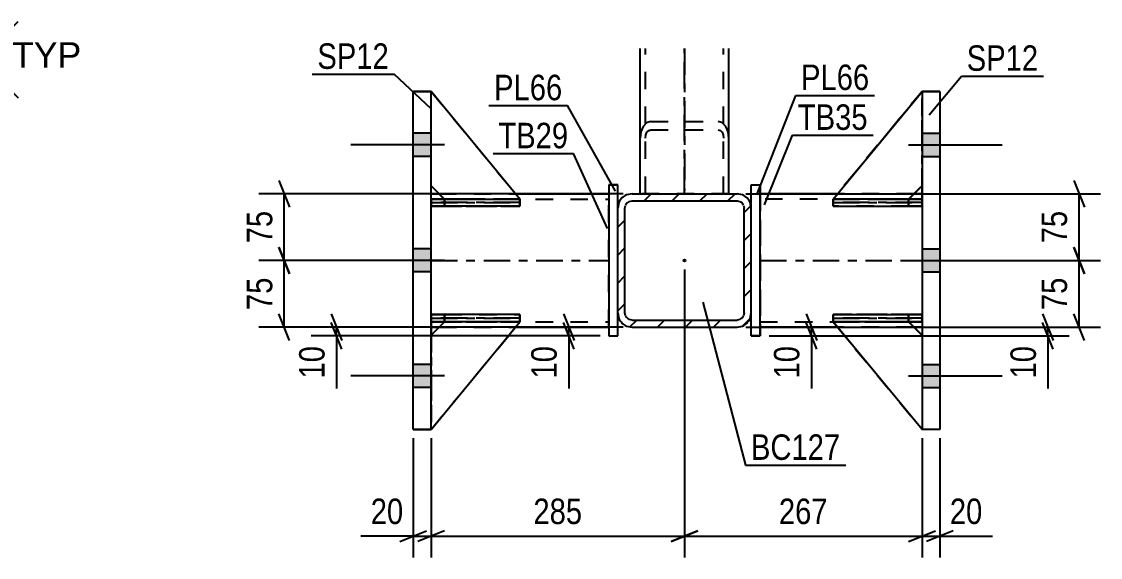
# Model space of a CAD drawing. Header units: millimetres. Extents: x -129 to 712, y -428 to 166.
# Drawn here: x 104.8 to 226.1, y -322.1 to -261.9 of the extents above; entities that cross this region are included whole.
import ezdxf

# ---------------------------------------------------------------- set-up
doc = ezdxf.new("R2010")
doc.units = ezdxf.units.MM
doc.linetypes.add('DXK_LINE_DOT2', pattern=[3.9198, 1.9599, -1.9599])
doc.linetypes.add('DXK_LINE_DOT3', pattern=[5.9187, 2.979, -0.9799, 0.9799, -0.9799])
doc.styles.add('Arial', font='ARIAL.TTF', dxfattribs={"height": 0.2})
doc.styles.add('Arial Narrow', font='ARIALN.TTF', dxfattribs={"height": 0.2})

# ---------------------------------------------------------------- blocks, each defined once
blk = doc.blocks.new('Bolt-232816670-1386 - 1372')
at = {"linetype": 'Continuous'}
for points in [[(208.03, -277.03), (208.03, -274.43), (206.03, -274.43), (206.03, -277.03)], [(208.03, -277.03), (208.03, -274.43), (206.03, -274.43), (206.03, -277.03)], [(208.03, -277.03), (208.03, -274.43), (206.03, -274.43), (206.03, -277.03)], [(208.03, -290.03), (208.03, -287.43), (206.03, -287.43), (206.03, -290.03)], [(208.03, -290.03), (208.03, -287.43), (206.03, -287.43), (206.03, -290.03)], [(208.03, -303.03), (208.03, -300.43), (206.03, -300.43), (206.03, -303.03)], [(208.03, -303.03), (208.03, -300.43), (206.03, -300.43), (206.03, -303.03)], [(208.03, -303.03), (208.03, -300.43), (206.03, -300.43), (206.03, -303.03)]]:
    blk.add_hatch(color=1, dxfattribs=at).paths.add_polyline_path(points)
at = {"color": 1, "linetype": 'Continuous'}
for p, q in [((206.03, -274.43), (208.03, -274.43)), ((206.03, -274.43), (208.03, -274.43)), ((206.03, -274.43), (208.03, -274.43)), ((204.53, -275.73), (215.03, -275.73)), ((204.53, -275.73), (215.03, -275.73)), ((204.53, -275.73), (215.03, -275.73)), ((206.03, -277.03), (208.03, -277.03)), ((206.03, -277.03), (208.03, -277.03)), ((206.03, -277.03), (208.03, -277.03)), ((206.03, -287.43), (208.03, -287.43)), ((206.03, -287.43), (208.03, -287.43)), ((204.53, -288.73), (215.03, -288.73)), ((204.53, -288.73), (215.03, -288.73)), ((206.03, -290.03), (208.03, -290.03)), ((206.03, -290.03), (208.03, -290.03)), ((206.03, -300.43), (208.03, -300.43)), ((206.03, -300.43), (208.03, -300.43)), ((206.03, -300.43), (208.03, -300.43)), ((204.53, -301.73), (215.03, -301.73)), ((204.53, -301.73), (215.03, -301.73)), ((204.53, -301.73), (215.03, -301.73)), ((206.03, -303.03), (208.03, -303.03)), ((206.03, -303.03), (208.03, -303.03)), ((206.03, -303.03), (208.03, -303.03))]:
    blk.add_line(p, q, dxfattribs=at)
blk = doc.blocks.new('Part-232816670-1515 - 1372')
at = {"color": 2, "linetype": 'Continuous'}
for p, q in [((196.03, -281.84), (206.03, -269.73)), ((206.03, -269.73), (206.03, -269.73)), ((204.54, -281.83), (206.03, -280.34)), ((197.28, -281.84), (196.03, -281.84)), ((196.03, -281.84), (196.03, -281.84))]:
    blk.add_line(p, q, dxfattribs=at)
at = {"color": 7, "linetype": 'DXK_LINE_DOT2'}
for p, q in [((206.03, -269.73), (196.03, -281.84)), ((206.03, -269.73), (206.03, -269.73)), ((206.03, -280.34), (206.03, -269.73)), ((204.53, -281.84), (206.03, -280.34)), ((204.53, -281.84), (196.03, -281.84)), ((204.53, -281.84), (197.28, -281.84)), ((204.53, -281.84), (204.54, -281.83)), ((204.53, -281.84), (204.53, -281.84))]:
    blk.add_line(p, q, dxfattribs=at)
at = {"color": 7, "linetype": 'DXK_LINE_DOT3'}
for p, q in [((206.03, -281.84), (206.03, -269.73)), ((196.03, -281.84), (206.03, -281.84))]:
    blk.add_line(p, q, dxfattribs=at)
blk = doc.blocks.new('Bolt-232816670-1387 - 1372')
at = {"linetype": 'Continuous'}
for points in [[(150.83, -277.03), (150.83, -274.43), (148.83, -274.43), (148.83, -277.03)], [(150.83, -277.03), (150.83, -274.43), (148.83, -274.43), (148.83, -277.03)], [(150.83, -277.03), (150.83, -274.43), (148.83, -274.43), (148.83, -277.03)], [(150.83, -290.03), (150.83, -287.43), (148.83, -287.43), (148.83, -290.03)], [(150.83, -290.03), (150.83, -287.43), (148.83, -287.43), (148.83, -290.03)], [(150.83, -303.03), (150.83, -300.43), (148.83, -300.43), (148.83, -303.03)], [(150.83, -303.03), (150.83, -300.43), (148.83, -300.43), (148.83, -303.03)], [(150.83, -303.03), (150.83, -300.43), (148.83, -300.43), (148.83, -303.03)]]:
    blk.add_hatch(color=1, dxfattribs=at).paths.add_polyline_path(points)
at = {"color": 1, "linetype": 'Continuous'}
for p, q in [((150.83, -274.43), (148.83, -274.43)), ((150.83, -274.43), (148.83, -274.43)), ((150.83, -274.43), (148.83, -274.43)), ((152.33, -275.73), (141.83, -275.73)), ((152.33, -275.73), (141.83, -275.73)), ((152.33, -275.73), (141.83, -275.73)), ((150.83, -277.03), (148.83, -277.03)), ((150.83, -277.03), (148.83, -277.03)), ((150.83, -277.03), (148.83, -277.03)), ((150.83, -287.43), (148.83, -287.43)), ((150.83, -287.43), (148.83, -287.43)), ((152.33, -288.73), (141.83, -288.73)), ((152.33, -288.73), (141.83, -288.73)), ((150.83, -290.03), (148.83, -290.03)), ((150.83, -290.03), (148.83, -290.03)), ((150.83, -300.43), (148.83, -300.43)), ((150.83, -300.43), (148.83, -300.43)), ((150.83, -300.43), (148.83, -300.43)), ((152.33, -301.73), (141.83, -301.73)), ((152.33, -301.73), (141.83, -301.73)), ((152.33, -301.73), (141.83, -301.73)), ((150.83, -303.03), (148.83, -303.03)), ((150.83, -303.03), (148.83, -303.03)), ((150.83, -303.03), (148.83, -303.03))]:
    blk.add_line(p, q, dxfattribs=at)
blk = doc.blocks.new('Part-232816670-1447 - 1372')
at = {"color": 2, "linetype": 'Continuous'}
for p, q in [((174.33, -281.24), (174.33, -264.89)), ((184.33, -281.24), (184.33, -264.89))]:
    blk.add_line(p, q, dxfattribs=at)
at = {"color": 7, "linetype": 'DXK_LINE_DOT2'}
for p, q in [((174.93, -281.24), (174.93, -264.89)), ((183.73, -281.24), (183.73, -264.89)), ((184.33, -281.24), (174.33, -281.24)), ((174.42, -281.24), (174.33, -281.24))]:
    blk.add_line(p, q, dxfattribs=at)
at = {"color": 7, "linetype": 'DXK_LINE_DOT3'}
blk.add_line((179.33, -281.24), (179.33, -264.89), dxfattribs=at)
blk = doc.blocks.new('Part-232816670-1449 - 1372')
at = {"color": 7, "linetype": 'DXK_LINE_DOT2'}
for p, q in [((174.33, -281.24), (174.33, -264.89)), ((174.93, -281.24), (174.93, -264.89)), ((183.73, -281.24), (183.73, -264.89)), ((184.33, -281.24), (184.33, -264.89)), ((174.68, -273.66), (174.42, -274.26)), ((175.07, -273.26), (174.68, -273.66)), ((175.53, -273.12), (175.07, -273.26)), ((175.11, -274.32), (175.3, -274.12)), ((175.3, -274.12), (175.53, -274.05)), ((175.53, -273.12), (183.13, -273.12)), ((175.53, -274.05), (183.13, -274.05)), ((183.59, -273.26), (183.13, -273.12)), ((183.13, -274.05), (183.36, -274.12)), ((183.36, -274.12), (183.56, -274.32)), ((183.98, -273.66), (183.59, -273.26)), ((184.24, -274.26), (183.98, -273.66)), ((174.42, -274.26), (174.33, -274.98)), ((174.93, -274.98), (174.98, -274.62)), ((174.98, -274.62), (175.11, -274.32)), ((183.56, -274.32), (183.69, -274.62)), ((183.69, -274.62), (183.73, -274.98)), ((184.33, -274.98), (184.24, -274.26)), ((174.33, -281.24), (184.33, -281.24)), ((174.42, -281.24), (174.33, -281.24))]:
    blk.add_line(p, q, dxfattribs=at)
at = {"color": 7, "linetype": 'DXK_LINE_DOT3'}
blk.add_line((179.33, -264.89), (179.33, -280.87), dxfattribs=at)
blk = doc.blocks.new('Part-232816670-1478 - 1372')
at = {"color": 2, "linetype": 'Continuous'}
for p, q in [((196.53, -281.23), (187.83, -281.23)), ((206.03, -281.23), (205.14, -281.23)), ((196.52, -296.23), (187.83, -296.23)), ((206.03, -296.23), (205.12, -296.23))]:
    blk.add_line(p, q, dxfattribs=at)
at = {"color": 7, "linetype": 'DXK_LINE_DOT2'}
for p, q in [((187.83, -281.23), (187.83, -281.23)), ((187.83, -281.23), (187.83, -296.23)), ((187.83, -296.23), (187.83, -281.23)), ((205.14, -281.23), (196.53, -281.23)), ((206.03, -281.23), (206.03, -296.23)), ((187.83, -281.83), (187.83, -281.83)), ((206.03, -281.83), (187.83, -281.83)), ((187.83, -295.63), (187.83, -295.63)), ((187.83, -295.63), (206.03, -295.63)), ((187.83, -296.23), (187.83, -296.23)), ((205.12, -296.23), (196.52, -296.23))]:
    blk.add_line(p, q, dxfattribs=at)
at = {"color": 7, "linetype": 'DXK_LINE_DOT3'}
blk.add_line((187.83, -288.73), (206.03, -288.73), dxfattribs=at)
blk = doc.blocks.new('Part-232816670-1493 - 1372')
at = {"color": 2, "linetype": 'Continuous'}
for p, q in [((186.83, -280.23), (187.83, -280.23)), ((186.83, -282.85), (186.83, -280.23)), ((186.83, -280.23), (186.83, -280.23)), ((187.83, -297.23), (187.83, -280.23)), ((187.83, -280.23), (187.83, -280.23)), ((186.83, -297.23), (186.83, -294.64)), ((186.83, -297.23), (187.83, -297.23)), ((186.83, -297.23), (186.83, -297.23)), ((187.83, -297.23), (187.83, -297.23))]:
    blk.add_line(p, q, dxfattribs=at)
at = {"color": 7, "linetype": 'DXK_LINE_DOT2'}
for p, q in [((186.83, -280.23), (187.83, -280.23)), ((186.83, -297.23), (186.83, -280.23)), ((187.83, -280.23), (187.83, -297.23)), ((186.83, -294.64), (186.83, -282.85)), ((187.83, -297.23), (186.83, -297.23))]:
    blk.add_line(p, q, dxfattribs=at)
at = {"color": 7, "linetype": 'DXK_LINE_DOT3'}
blk.add_line((187.33, -288.73), (187.33, -288.73), dxfattribs=at)
blk = doc.blocks.new('Part-232816670-1547 - 1372')
at = {"color": 2, "linetype": 'Continuous'}
for p, q in [((206.03, -269.73), (208.03, -269.73)), ((206.03, -269.73), (206.03, -269.73)), ((206.03, -269.73), (206.03, -307.73)), ((208.03, -269.73), (208.03, -269.73)), ((208.03, -269.73), (208.03, -307.73)), ((208.03, -307.73), (206.03, -307.73))]:
    blk.add_line(p, q, dxfattribs=at)
at = {"color": 7, "linetype": 'DXK_LINE_DOT2'}
for p, q in [((208.03, -269.73), (206.03, -269.73)), ((206.03, -269.73), (206.03, -269.73)), ((208.03, -269.73), (208.03, -269.73)), ((208.03, -307.73), (206.03, -307.73))]:
    blk.add_line(p, q, dxfattribs=at)
blk = doc.blocks.new('Part-232816670-1498 - 1372')
at = {"color": 2, "linetype": 'Continuous'}
for p, q in [((170.83, -280.23), (171.83, -280.23)), ((170.83, -280.23), (170.83, -297.23)), ((171.83, -282.84), (171.83, -280.23)), ((171.83, -297.23), (171.83, -294.64)), ((170.83, -297.23), (171.83, -297.23))]:
    blk.add_line(p, q, dxfattribs=at)
at = {"color": 7, "linetype": 'DXK_LINE_DOT2'}
for p, q in [((171.83, -280.23), (170.83, -280.23)), ((171.83, -280.23), (171.83, -280.23)), ((171.83, -294.64), (171.83, -282.84)), ((170.83, -297.23), (171.83, -297.23))]:
    blk.add_line(p, q, dxfattribs=at)
at = {"color": 7, "linetype": 'DXK_LINE_DOT3'}
blk.add_line((171.33, -288.73), (171.33, -288.73), dxfattribs=at)
blk = doc.blocks.new('Part-232816670-1503 - 1372')
at = {"color": 2, "linetype": 'Continuous'}
for p, q in [((150.83, -281.23), (151.72, -281.23)), ((160.33, -281.23), (170.83, -281.23)), ((150.83, -296.23), (151.74, -296.23)), ((160.34, -296.23), (170.83, -296.23))]:
    blk.add_line(p, q, dxfattribs=at)
at = {"color": 7, "linetype": 'DXK_LINE_DOT2'}
for p, q in [((150.83, -296.23), (150.83, -281.23)), ((151.72, -281.23), (160.33, -281.23)), ((170.83, -296.23), (170.83, -281.23)), ((150.83, -281.83), (170.83, -281.83)), ((150.83, -295.63), (170.83, -295.63)), ((151.74, -296.23), (160.34, -296.23))]:
    blk.add_line(p, q, dxfattribs=at)
at = {"color": 7, "linetype": 'DXK_LINE_DOT3'}
blk.add_line((150.83, -288.73), (170.83, -288.73), dxfattribs=at)
blk = doc.blocks.new('Part-232816670-1506 - 1372')
at = {"color": 7, "linetype": 'DXK_LINE_DOT2'}
for p, q in [((196.03, -295.64), (204.53, -295.64)), ((206.03, -307.73), (196.03, -295.64)), ((196.03, -295.64), (196.03, -295.64)), ((204.53, -295.64), (196.03, -295.64)), ((196.03, -295.64), (206.03, -307.73)), ((204.53, -295.64), (206.03, -297.14)), ((204.53, -295.64), (204.53, -295.64)), ((206.03, -297.14), (204.53, -295.64)), ((206.03, -297.14), (206.03, -307.73))]:
    blk.add_line(p, q, dxfattribs=at)
at = {"color": 7, "linetype": 'DXK_LINE_DOT3'}
for p, q in [((196.03, -295.64), (206.03, -295.64)), ((206.03, -295.64), (206.03, -307.73))]:
    blk.add_line(p, q, dxfattribs=at)
blk = doc.blocks.new('Part-232816670-1509 - 1372')
at = {"color": 2, "linetype": 'Continuous'}
for p, q in [((196.03, -295.64), (196.03, -295.64)), ((204.53, -295.64), (196.03, -295.64)), ((206.03, -307.73), (196.03, -295.64)), ((204.53, -295.64), (204.53, -295.64)), ((204.53, -295.64), (206.03, -297.14))]:
    blk.add_line(p, q, dxfattribs=at)
at = {"color": 7, "linetype": 'DXK_LINE_DOT2'}
for p, q in [((196.03, -295.64), (204.53, -295.64)), ((206.03, -307.73), (196.03, -295.64)), ((204.53, -295.64), (206.03, -297.14)), ((206.03, -297.14), (206.03, -307.73))]:
    blk.add_line(p, q, dxfattribs=at)
at = {"color": 7, "linetype": 'DXK_LINE_DOT3'}
for p, q in [((196.03, -295.64), (206.03, -295.64)), ((206.03, -295.64), (206.03, -307.73))]:
    blk.add_line(p, q, dxfattribs=at)
blk = doc.blocks.new('Part-232816670-1512 - 1372')
at = {"color": 7, "linetype": 'DXK_LINE_DOT2'}
for p, q in [((206.03, -269.73), (196.03, -281.84)), ((196.03, -281.84), (206.03, -269.73)), ((206.03, -280.34), (206.03, -269.73)), ((204.53, -281.84), (206.03, -280.34)), ((204.53, -281.84), (206.03, -280.34)), ((196.03, -281.84), (204.53, -281.84)), ((196.03, -281.84), (196.03, -281.84)), ((204.53, -281.84), (196.03, -281.84)), ((204.53, -281.84), (204.53, -281.84))]:
    blk.add_line(p, q, dxfattribs=at)
at = {"color": 7, "linetype": 'DXK_LINE_DOT3'}
for p, q in [((206.03, -281.84), (206.03, -269.73)), ((196.03, -281.84), (206.03, -281.84))]:
    blk.add_line(p, q, dxfattribs=at)
blk = doc.blocks.new('Part-232816670-1516 - 1372')
at = {"color": 7, "linetype": 'DXK_LINE_DOT2'}
for p, q in [((196.03, -295.63), (196.03, -294.83)), ((196.03, -294.83), (204.53, -294.83)), ((206.03, -294.83), (196.03, -294.83)), ((204.53, -295.63), (196.03, -295.63)), ((196.03, -295.63), (206.03, -295.63)), ((204.53, -295.63), (204.53, -294.83)), ((204.53, -294.83), (206.03, -294.83)), ((206.03, -295.63), (204.53, -295.63)), ((206.03, -295.63), (206.03, -294.83)), ((206.03, -295.63), (206.03, -294.83)), ((206.03, -294.83), (206.03, -294.83)), ((206.03, -295.63), (206.03, -295.63))]:
    blk.add_line(p, q, dxfattribs=at)
at = {"color": 7, "linetype": 'DXK_LINE_DOT3'}
for p, q in [((206.03, -295.23), (196.03, -295.23)), ((196.03, -295.23), (206.03, -295.23))]:
    blk.add_line(p, q, dxfattribs=at)
blk = doc.blocks.new('Part-232816670-1517 - 1372')
at = {"color": 7, "linetype": 'DXK_LINE_DOT2'}
for p, q in [((196.03, -282.63), (196.03, -281.83)), ((196.03, -281.83), (204.53, -281.83)), ((206.03, -281.83), (196.03, -281.83)), ((204.53, -282.63), (204.53, -281.83)), ((204.53, -281.83), (206.03, -281.83)), ((206.03, -282.63), (206.03, -281.83)), ((206.03, -282.63), (206.03, -281.83)), ((206.03, -281.83), (206.03, -281.83)), ((204.53, -282.63), (196.03, -282.63)), ((196.03, -282.63), (206.03, -282.63)), ((206.03, -282.63), (204.53, -282.63)), ((206.03, -282.63), (206.03, -282.63))]:
    blk.add_line(p, q, dxfattribs=at)
at = {"color": 7, "linetype": 'DXK_LINE_DOT3'}
for p, q in [((206.03, -282.23), (196.03, -282.23)), ((196.03, -282.23), (206.03, -282.23))]:
    blk.add_line(p, q, dxfattribs=at)
blk = doc.blocks.new('Part-232816670-1518 - 1372')
at = {"color": 2, "linetype": 'Continuous'}
for p, q in [((196.03, -294.83), (206.03, -294.83)), ((196.03, -294.83), (196.03, -295.63)), ((206.03, -295.63), (196.03, -295.63)), ((206.03, -294.83), (206.03, -294.83)), ((206.03, -295.63), (206.03, -294.83))]:
    blk.add_line(p, q, dxfattribs=at)
at = {"color": 7, "linetype": 'DXK_LINE_DOT2'}
for p, q in [((204.53, -294.83), (196.03, -294.83)), ((196.03, -295.63), (204.53, -295.63)), ((206.03, -294.83), (204.53, -294.83)), ((204.53, -294.83), (204.53, -295.63)), ((204.53, -295.63), (206.03, -295.63)), ((206.03, -294.83), (206.03, -294.83))]:
    blk.add_line(p, q, dxfattribs=at)
blk = doc.blocks.new('Part-232816670-1519 - 1372')
at = {"color": 2, "linetype": 'Continuous'}
for p, q in [((196.04, -281.83), (196.03, -281.83)), ((196.03, -281.83), (196.03, -282.63)), ((206.03, -281.83), (197.28, -281.83)), ((206.03, -281.83), (206.03, -281.83)), ((206.03, -281.83), (206.03, -282.63)), ((196.03, -282.63), (206.03, -282.63))]:
    blk.add_line(p, q, dxfattribs=at)
at = {"color": 7, "linetype": 'DXK_LINE_DOT2'}
for p, q in [((197.28, -281.83), (196.04, -281.83)), ((204.53, -281.83), (196.04, -281.83)), ((204.53, -281.83), (206.03, -281.83)), ((204.53, -281.83), (204.53, -282.63)), ((206.03, -281.83), (206.03, -281.83)), ((196.03, -282.63), (204.53, -282.63)), ((204.53, -282.63), (206.03, -282.63))]:
    blk.add_line(p, q, dxfattribs=at)
blk = doc.blocks.new('Part-232816670-1520 - 1372')
at = {"color": 7, "linetype": 'DXK_LINE_DOT2'}
for p, q in [((152.33, -295.64), (150.83, -297.14)), ((150.83, -307.73), (160.83, -295.64)), ((150.83, -297.14), (152.33, -295.64)), ((150.83, -307.73), (160.83, -295.64)), ((160.83, -295.64), (152.33, -295.64)), ((152.33, -295.64), (152.33, -295.64)), ((152.33, -295.64), (160.83, -295.64)), ((160.83, -295.64), (160.83, -295.64)), ((150.83, -297.14), (150.83, -307.73))]:
    blk.add_line(p, q, dxfattribs=at)
at = {"color": 7, "linetype": 'DXK_LINE_DOT3'}
for p, q in [((160.83, -295.64), (150.83, -295.64)), ((150.83, -295.64), (150.83, -307.73))]:
    blk.add_line(p, q, dxfattribs=at)
blk = doc.blocks.new('Part-232816670-1521 - 1372')
at = {"color": 2, "linetype": 'Continuous'}
for p, q in [((152.33, -295.64), (150.83, -297.14)), ((150.83, -307.73), (160.83, -295.64)), ((160.83, -295.64), (152.33, -295.64)), ((152.33, -295.64), (152.33, -295.64)), ((160.83, -295.64), (160.83, -295.64))]:
    blk.add_line(p, q, dxfattribs=at)
at = {"color": 7, "linetype": 'DXK_LINE_DOT2'}
for p, q in [((150.83, -297.14), (152.33, -295.64)), ((150.83, -307.73), (160.83, -295.64)), ((152.33, -295.64), (160.83, -295.64)), ((150.83, -297.14), (150.83, -307.73))]:
    blk.add_line(p, q, dxfattribs=at)
at = {"color": 7, "linetype": 'DXK_LINE_DOT3'}
for p, q in [((160.83, -295.64), (150.83, -295.64)), ((150.83, -295.64), (150.83, -307.73))]:
    blk.add_line(p, q, dxfattribs=at)
blk = doc.blocks.new('Part-232816670-1522 - 1372')
at = {"color": 7, "linetype": 'DXK_LINE_DOT2'}
for p, q in [((150.83, -280.34), (150.83, -269.73)), ((150.83, -269.73), (160.83, -281.84)), ((150.83, -269.73), (160.83, -281.84)), ((152.33, -281.84), (150.83, -280.34)), ((152.33, -281.84), (150.83, -280.34)), ((160.83, -281.84), (152.33, -281.84)), ((152.33, -281.84), (152.33, -281.84)), ((152.33, -281.84), (160.83, -281.84)), ((160.83, -281.84), (160.83, -281.84))]:
    blk.add_line(p, q, dxfattribs=at)
at = {"color": 7, "linetype": 'DXK_LINE_DOT3'}
for p, q in [((150.83, -281.84), (150.83, -269.73)), ((160.83, -281.84), (150.83, -281.84))]:
    blk.add_line(p, q, dxfattribs=at)
blk = doc.blocks.new('Part-232816670-1523 - 1372')
at = {"color": 2, "linetype": 'Continuous'}
for p, q in [((150.83, -269.73), (150.83, -269.73)), ((160.83, -281.84), (150.83, -269.73)), ((152.32, -281.83), (150.83, -280.34)), ((159.58, -281.84), (160.83, -281.84)), ((160.83, -281.84), (160.83, -281.84))]:
    blk.add_line(p, q, dxfattribs=at)
at = {"color": 7, "linetype": 'DXK_LINE_DOT2'}
for p, q in [((150.83, -269.73), (160.83, -281.84)), ((150.83, -269.73), (150.83, -269.73)), ((150.83, -280.34), (150.83, -269.73)), ((152.33, -281.84), (150.83, -280.34)), ((152.33, -281.84), (152.32, -281.83)), ((160.83, -281.84), (152.33, -281.84)), ((152.33, -281.84), (152.33, -281.84)), ((152.33, -281.84), (159.58, -281.84))]:
    blk.add_line(p, q, dxfattribs=at)
at = {"color": 7, "linetype": 'DXK_LINE_DOT3'}
for p, q in [((150.83, -281.84), (150.83, -269.73)), ((160.83, -281.84), (150.83, -281.84))]:
    blk.add_line(p, q, dxfattribs=at)
blk = doc.blocks.new('Part-232816670-1524 - 1372')
at = {"color": 7, "linetype": 'DXK_LINE_DOT2'}
for p, q in [((150.83, -294.83), (152.33, -294.83)), ((160.83, -294.83), (150.83, -294.83)), ((150.83, -294.83), (150.83, -294.83)), ((150.83, -294.83), (150.83, -295.63)), ((150.83, -294.83), (150.83, -295.63)), ((152.33, -295.63), (150.83, -295.63)), ((150.83, -295.63), (160.83, -295.63)), ((150.83, -295.63), (150.83, -295.63)), ((152.33, -294.83), (160.83, -294.83)), ((152.33, -294.83), (152.33, -295.63)), ((160.83, -295.63), (152.33, -295.63)), ((160.83, -294.83), (160.83, -295.63))]:
    blk.add_line(p, q, dxfattribs=at)
blk = doc.blocks.new('Part-232816670-1525 - 1372')
at = {"color": 7, "linetype": 'DXK_LINE_DOT2'}
for p, q in [((150.83, -281.83), (152.33, -281.83)), ((160.6, -281.83), (150.83, -281.83)), ((150.83, -281.83), (150.83, -281.83)), ((150.83, -281.83), (150.83, -282.63)), ((150.83, -281.83), (150.83, -282.63)), ((152.33, -281.83), (160.83, -281.83)), ((152.33, -281.83), (152.33, -282.63)), ((160.83, -281.83), (160.83, -282.63)), ((152.33, -282.63), (150.83, -282.63)), ((150.83, -282.63), (160.83, -282.63)), ((150.83, -282.63), (150.83, -282.63)), ((160.83, -282.63), (152.33, -282.63))]:
    blk.add_line(p, q, dxfattribs=at)
at = {"color": 7, "linetype": 'DXK_LINE_DOT3'}
for p, q in [((150.83, -282.23), (160.83, -282.23)), ((160.83, -282.23), (150.83, -282.23))]:
    blk.add_line(p, q, dxfattribs=at)
blk = doc.blocks.new('Part-232816670-1526 - 1372')
at = {"color": 2, "linetype": 'Continuous'}
for p, q in [((150.83, -295.63), (150.83, -294.83)), ((160.83, -294.83), (150.83, -294.83)), ((160.83, -295.63), (150.83, -295.63)), ((150.83, -295.63), (150.83, -295.63)), ((160.83, -295.63), (160.83, -294.83))]:
    blk.add_line(p, q, dxfattribs=at)
at = {"color": 7, "linetype": 'DXK_LINE_DOT2'}
for p, q in [((152.33, -294.83), (150.83, -294.83)), ((150.83, -295.63), (152.33, -295.63)), ((152.33, -295.63), (152.33, -294.83)), ((160.83, -294.83), (152.33, -294.83)), ((152.33, -295.63), (160.83, -295.63))]:
    blk.add_line(p, q, dxfattribs=at)
at = {"color": 7, "linetype": 'DXK_LINE_DOT3'}
for p, q in [((150.83, -295.23), (160.83, -295.23)), ((160.83, -295.23), (150.83, -295.23))]:
    blk.add_line(p, q, dxfattribs=at)
blk = doc.blocks.new('Part-232816670-1586 - 1372')
at = {"linetype": 'Continuous'}
h = blk.add_hatch(dxfattribs=at)
h.set_pattern_fill('', scale=0.7, style=0, pattern_type=0)
h.set_pattern_definition([(45, (185.8434, -296.1203), (-1.57154, 1.57154), [])])
h.paths.add_polyline_path([(185.23, -296.24), (185.84, -296.12), (186.36, -295.77), (186.71, -295.25), (186.83, -294.64), (186.83, -282.84), (186.71, -282.23), (186.36, -281.71), (185.84, -281.36), (185.23, -281.24), (173.43, -281.24), (172.82, -281.36), (172.3, -281.71), (171.95, -282.23), (171.83, -282.84), (171.83, -294.64), (171.95, -295.25), (172.3, -295.77), (172.82, -296.12), (173.43, -296.24)])
h.paths.add_polyline_path([(173.43, -295.44), (173.12, -295.38), (172.87, -295.21), (172.69, -294.95), (172.63, -294.64), (172.63, -282.84), (172.69, -282.54), (172.87, -282.28), (173.12, -282.1), (173.43, -282.04), (185.23, -282.04), (185.54, -282.1), (185.8, -282.28), (185.97, -282.54), (186.03, -282.84), (186.03, -294.64), (185.97, -294.95), (185.8, -295.21), (185.54, -295.38), (185.23, -295.44)])
blk.add_hatch(color=30, dxfattribs=at).paths.add_polyline_path([(179.33, -288.84, -1), (179.33, -288.64, -1)])
at = {"color": 2, "linetype": 'Continuous'}
for p, q in [((173.43, -281.24), (172.82, -281.36)), ((173.43, -281.24), (173.43, -281.24)), ((173.43, -281.24), (185.23, -281.24)), ((185.23, -281.24), (185.23, -281.24)), ((185.84, -281.36), (185.23, -281.24)), ((171.95, -282.23), (171.83, -282.84)), ((172.63, -282.84), (172.69, -282.54)), ((173.12, -282.1), (173.43, -282.04)), ((173.43, -282.04), (173.43, -282.04)), ((173.43, -282.04), (185.23, -282.04)), ((185.23, -282.04), (185.23, -282.04)), ((185.23, -282.04), (185.54, -282.1)), ((185.97, -282.54), (186.03, -282.84)), ((186.83, -282.84), (186.71, -282.23)), ((171.83, -282.84), (171.83, -282.84)), ((171.83, -294.64), (171.83, -282.84)), ((172.63, -282.84), (172.63, -282.84)), ((172.63, -294.64), (172.63, -282.84)), ((186.03, -282.84), (186.03, -282.84)), ((186.03, -294.64), (186.03, -282.84)), ((186.83, -282.84), (186.83, -282.84)), ((186.83, -294.64), (186.83, -282.84)), ((171.83, -294.64), (171.83, -294.64)), ((171.83, -294.64), (171.95, -295.25)), ((172.63, -294.64), (172.63, -294.64)), ((172.69, -294.95), (172.63, -294.64)), ((186.03, -294.64), (185.97, -294.95)), ((186.03, -294.64), (186.03, -294.64)), ((186.71, -295.25), (186.83, -294.64)), ((186.83, -294.64), (186.83, -294.64)), ((173.43, -295.44), (173.12, -295.38)), ((173.43, -295.44), (173.43, -295.44)), ((173.43, -295.44), (185.23, -295.44)), ((185.54, -295.38), (185.23, -295.44)), ((185.23, -295.44), (185.23, -295.44)), ((172.82, -296.12), (173.43, -296.24)), ((173.43, -296.24), (173.43, -296.24)), ((173.43, -296.24), (185.23, -296.24)), ((185.23, -296.24), (185.84, -296.12)), ((185.23, -296.24), (185.23, -296.24))]:
    blk.add_line(p, q, dxfattribs=at)
at = {"color": 7, "linetype": 'DXK_LINE_DOT3'}
blk.add_line((179.33, -288.74), (179.33, -288.74), dxfattribs=at)
at = {"color": 30, "linetype": 'DXK_LINE_DOT3'}
blk.add_line((179.33, -288.74), (179.33, -288.74), dxfattribs=at)
at = {"color": 30, "linetype": 'Continuous'}
blk.add_circle((179.33, -288.74), 0.1, dxfattribs=at)
at = {"color": 2, "linetype": 'Continuous'}
for centre, radius, start, end in [((173.43, -282.84), 1.6, 112.5, 157.5), ((185.23, -282.84), 1.6, 22.5, 67.5), ((173.43, -282.84), 0.8, 112.5, 157.5), ((185.23, -282.84), 0.8, 22.5, 67.5), ((173.43, -294.64), 1.6, 202.5, 247.5), ((173.43, -294.64), 0.8, 202.5, 247.5), ((185.23, -294.64), 0.8, 292.5, 337.5), ((185.23, -294.64), 1.6, 292.5, 337.5)]:
    blk.add_arc(centre, radius, start, end, dxfattribs=at)
blk = doc.blocks.new('Part-232816670-1527 - 1372')
at = {"color": 2, "linetype": 'Continuous'}
for p, q in [((150.83, -282.63), (150.83, -281.83)), ((150.83, -281.83), (159.58, -281.83)), ((160.83, -281.83), (160.82, -281.83)), ((160.83, -282.63), (160.83, -281.83)), ((160.83, -282.63), (150.83, -282.63)), ((150.83, -282.63), (150.83, -282.63))]:
    blk.add_line(p, q, dxfattribs=at)
at = {"color": 7, "linetype": 'DXK_LINE_DOT2'}
for p, q in [((152.33, -281.83), (150.83, -281.83)), ((152.33, -282.63), (152.33, -281.83)), ((160.82, -281.83), (152.33, -281.83)), ((159.58, -281.83), (160.82, -281.83)), ((150.83, -282.63), (152.33, -282.63)), ((152.33, -282.63), (160.83, -282.63))]:
    blk.add_line(p, q, dxfattribs=at)
blk = doc.blocks.new('Part-232816670-1542 - 1372')
at = {"color": 2, "linetype": 'Continuous'}
for p, q in [((148.83, -269.73), (148.83, -269.73)), ((148.83, -269.73), (150.83, -269.73)), ((148.83, -307.73), (148.83, -269.73)), ((150.83, -269.73), (150.83, -269.73)), ((150.83, -307.73), (150.83, -269.73)), ((150.83, -307.73), (148.83, -307.73))]:
    blk.add_line(p, q, dxfattribs=at)
at = {"color": 7, "linetype": 'DXK_LINE_DOT2'}
for p, q in [((150.83, -269.73), (148.83, -269.73)), ((148.83, -269.73), (148.83, -269.73)), ((150.83, -269.73), (150.83, -269.73)), ((148.83, -307.73), (150.83, -307.73))]:
    blk.add_line(p, q, dxfattribs=at)
blk = doc.blocks.new('StraightDimension-232816670-83780 - 1372')
at = {"color": 7, "linetype": 'Continuous'}
for p, q in [((148.83, -308.73), (148.83, -322.13)), ((150.83, -308.73), (150.83, -322.13)), ((148.83, -319.73), (142.93, -319.73)), ((148.83, -319.73), (142.93, -319.73)), ((147.33, -320.33), (150.33, -319.13)), ((148.83, -319.73), (150.83, -319.73)), ((152.33, -319.13), (149.33, -320.33))]:
    blk.add_line(p, q, dxfattribs=at)
at = {"color": 0}
blk.add_wipeout([(148.31, -318.98), (148.31, -314.78), (143.45, -314.78), (143.45, -318.98)], dxfattribs=at)
at = {"color": 3, "style": 'Arial Narrow'}
blk.add_text('20', height=2.863, dxfattribs=at).set_placement((144.05, -318.38))
blk = doc.blocks.new('StraightDimension-232816670-82245 - 1372')
at = {"color": 7, "linetype": 'Continuous'}
for p, q in [((133.73, -287.23), (134.93, -290.23)), ((143.33, -288.73), (131.48, -288.73)), ((134.33, -296.24), (134.33, -288.73)), ((134.93, -297.74), (133.73, -294.74)), ((172.43, -296.24), (131.48, -296.24))]:
    blk.add_line(p, q, dxfattribs=at)
at = {"color": 0}
blk.add_wipeout([(133.58, -290.06), (129.38, -290.06), (129.38, -294.91), (133.58, -294.91)], dxfattribs=at)
at = {"color": 3, "style": 'Arial Narrow'}
blk.add_text('75', height=2.863, rotation=90.0002, dxfattribs=at).set_placement((132.98, -294.31))
blk = doc.blocks.new('StraightDimension-232816670-82308 - 1372')
at = {"color": 7, "linetype": 'Continuous'}
for p, q in [((139.61, -294.73), (140.81, -297.73)), ((140.81, -298.73), (139.61, -295.73)), ((149.83, -296.23), (137.36, -296.23)), ((140.21, -297.23), (140.21, -296.23)), ((169.83, -297.23), (137.36, -297.23)), ((140.21, -297.23), (140.21, -303.14)), ((140.21, -297.23), (140.21, -303.14))]:
    blk.add_line(p, q, dxfattribs=at)
at = {"color": 0}
blk.add_wipeout([(139.46, -297.75), (135.26, -297.75), (135.26, -302.61), (139.46, -302.61)], dxfattribs=at)
at = {"color": 3, "style": 'Arial Narrow'}
blk.add_text('10', height=2.863, rotation=90.0002, dxfattribs=at).set_placement((138.86, -302.01))
blk = doc.blocks.new('StraightDimension-232816670-82244 - 1372')
at = {"color": 7, "linetype": 'Continuous'}
for p, q in [((133.73, -279.73), (134.93, -282.73)), ((172.43, -281.23), (131.48, -281.23)), ((134.33, -288.73), (134.33, -281.23)), ((134.93, -290.23), (133.73, -287.23)), ((143.33, -288.73), (131.48, -288.73))]:
    blk.add_line(p, q, dxfattribs=at)
at = {"color": 0}
blk.add_wipeout([(133.58, -282.55), (129.38, -282.55), (129.38, -287.41), (133.58, -287.41)], dxfattribs=at)
at = {"color": 3, "style": 'Arial Narrow'}
blk.add_text('75', height=2.863, rotation=90.0002, dxfattribs=at).set_placement((132.98, -286.81))
blk = doc.blocks.new('StraightDimension-232816670-82265 - 1372')
at = {"color": 7, "linetype": 'Continuous'}
for p, q in [((223.09, -279.73), (224.29, -282.73)), ((186.23, -281.23), (226.09, -281.23)), ((223.69, -288.74), (223.69, -281.23)), ((224.29, -290.24), (223.09, -287.24)), ((214.69, -288.74), (226.09, -288.74))]:
    blk.add_line(p, q, dxfattribs=at)
at = {"color": 0}
blk.add_wipeout([(222.94, -282.56), (218.74, -282.56), (218.74, -287.41), (222.94, -287.41)], dxfattribs=at)
at = {"color": 3, "style": 'Arial Narrow'}
blk.add_text('75', height=2.863, rotation=90.0002, dxfattribs=at).set_placement((222.34, -286.81))
blk = doc.blocks.new('StraightDimension-232816670-82266 - 1372')
at = {"color": 7, "linetype": 'Continuous'}
for p, q in [((223.09, -287.24), (224.29, -290.24)), ((214.69, -288.74), (226.09, -288.74)), ((223.69, -296.24), (223.69, -288.74)), ((224.29, -297.74), (223.09, -294.74)), ((186.23, -296.24), (226.09, -296.24))]:
    blk.add_line(p, q, dxfattribs=at)
at = {"color": 0}
blk.add_wipeout([(222.94, -290.06), (218.74, -290.06), (218.74, -294.92), (222.94, -294.92)], dxfattribs=at)
at = {"color": 3, "style": 'Arial Narrow'}
blk.add_text('75', height=2.863, rotation=90.0002, dxfattribs=at).set_placement((222.34, -294.32))
blk = doc.blocks.new('StraightDimension-232816670-82286 - 1372')
at = {"color": 7, "linetype": 'Continuous'}
for p, q in [((165.71, -294.74), (166.91, -297.74)), ((166.91, -298.73), (165.71, -295.73)), ((172.43, -296.24), (163.46, -296.24)), ((166.31, -297.23), (166.31, -296.24)), ((169.83, -297.23), (163.46, -297.23)), ((166.31, -297.23), (166.31, -303.14)), ((166.31, -297.23), (166.31, -303.14))]:
    blk.add_line(p, q, dxfattribs=at)
at = {"color": 0}
blk.add_wipeout([(165.56, -297.75), (161.36, -297.75), (161.36, -302.61), (165.56, -302.61)], dxfattribs=at)
at = {"color": 3, "style": 'Arial Narrow'}
blk.add_text('10', height=2.863, rotation=90.0002, dxfattribs=at).set_placement((164.96, -302.01))
blk = doc.blocks.new('StraightDimension-232816670-83779 - 1372')
at = {"color": 7, "linetype": 'Continuous'}
for p, q in [((179.33, -289.74), (179.33, -322.13)), ((150.83, -308.73), (150.83, -322.13)), ((152.33, -319.13), (149.33, -320.33)), ((150.83, -319.73), (179.33, -319.73)), ((177.83, -320.33), (180.83, -319.13))]:
    blk.add_line(p, q, dxfattribs=at)
at = {"color": 0}
blk.add_wipeout([(168.42, -318.98), (168.42, -314.78), (161.74, -314.78), (161.74, -318.98)], dxfattribs=at)
at = {"color": 3, "style": 'Arial Narrow'}
blk.add_text('285', height=2.863, dxfattribs=at).set_placement((162.34, -318.38))
blk = doc.blocks.new('StraightDimension-232816670-82297 - 1372')
at = {"color": 7, "linetype": 'Continuous'}
for p, q in [((192.99, -294.74), (194.19, -297.74)), ((194.19, -298.73), (192.99, -295.73)), ((186.23, -296.24), (195.99, -296.24)), ((193.59, -297.23), (193.59, -296.24)), ((188.83, -297.23), (195.99, -297.23)), ((193.59, -297.23), (193.59, -303.14)), ((193.59, -297.23), (193.59, -303.14))]:
    blk.add_line(p, q, dxfattribs=at)
at = {"color": 0}
blk.add_wipeout([(192.84, -297.75), (188.64, -297.75), (188.64, -302.61), (192.84, -302.61)], dxfattribs=at)
at = {"color": 3, "style": 'Arial Narrow'}
blk.add_text('10', height=2.863, rotation=90.0002, dxfattribs=at).set_placement((192.24, -302.01))
blk = doc.blocks.new('StraightDimension-232816670-82319 - 1372')
at = {"color": 7, "linetype": 'Continuous'}
for p, q in [((219.59, -294.73), (220.79, -297.73)), ((220.79, -298.73), (219.59, -295.73)), ((207.03, -296.23), (222.59, -296.23)), ((220.19, -297.23), (220.19, -296.23)), ((188.83, -297.23), (222.59, -297.23)), ((220.19, -297.23), (220.19, -303.14)), ((220.19, -297.23), (220.19, -303.14))]:
    blk.add_line(p, q, dxfattribs=at)
at = {"color": 0}
blk.add_wipeout([(219.44, -297.75), (215.24, -297.75), (215.24, -302.61), (219.44, -302.61)], dxfattribs=at)
at = {"color": 3, "style": 'Arial Narrow'}
blk.add_text('10', height=2.863, rotation=90.0002, dxfattribs=at).set_placement((218.84, -302.01))
blk = doc.blocks.new('StraightDimension-232816670-83777 - 1372')
at = {"color": 7, "linetype": 'Continuous'}
for p, q in [((206.03, -308.73), (206.03, -322.13)), ((208.03, -308.73), (208.03, -322.13)), ((204.53, -320.33), (207.53, -319.13)), ((206.03, -319.73), (208.03, -319.73)), ((209.53, -319.13), (206.53, -320.33)), ((208.03, -319.73), (213.94, -319.73)), ((208.03, -319.73), (213.94, -319.73))]:
    blk.add_line(p, q, dxfattribs=at)
at = {"color": 0}
blk.add_wipeout([(213.41, -318.98), (213.41, -314.78), (208.56, -314.78), (208.56, -318.98)], dxfattribs=at)
at = {"color": 3, "style": 'Arial Narrow'}
blk.add_text('20', height=2.863, dxfattribs=at).set_placement((209.16, -318.38))
blk = doc.blocks.new('StraightDimension-232816670-83778 - 1372')
at = {"color": 7, "linetype": 'Continuous'}
for p, q in [((179.33, -289.74), (179.33, -322.13)), ((206.03, -308.73), (206.03, -322.13)), ((180.83, -319.13), (177.83, -320.33)), ((179.33, -319.73), (206.03, -319.73)), ((204.53, -320.33), (207.53, -319.13))]:
    blk.add_line(p, q, dxfattribs=at)
at = {"color": 0}
blk.add_wipeout([(196.02, -318.98), (196.02, -314.78), (189.34, -314.78), (189.34, -318.98)], dxfattribs=at)
at = {"color": 3, "style": 'Arial Narrow'}
blk.add_text('267', height=2.863, dxfattribs=at).set_placement((189.94, -318.38))
blk = doc.blocks.new('Mark-232816670-1543 - 1372')
at = {"color": 0}
blk.add_wipeout([(219.1, -267.41), (219.1, -264.41), (211.06, -264.41), (211.06, -267.41)], dxfattribs=at)
blk.add_wipeout([(219.1, -267.41), (219.1, -264.41), (211.06, -264.41), (211.06, -267.41)], dxfattribs=at)
at = {"color": 30, "linetype": 'Continuous'}
for p, q in [((206.82, -272.35), (210.46, -268.01)), ((210.46, -268.01), (219.7, -268.01))]:
    blk.add_line(p, q, dxfattribs=at)
at = {"color": 3, "style": 'Arial Narrow'}
blk.add_text('SP12', height=2.863, dxfattribs=at).set_placement((211.06, -267.41))
blk = doc.blocks.new('Mark-232816670-1474 - 1372')
at = {"color": 0}
blk.add_wipeout([(199.93, -274.05), (199.93, -271.05), (192.07, -271.05), (192.07, -274.05)], dxfattribs=at)
blk.add_wipeout([(199.93, -274.05), (199.93, -271.05), (192.07, -271.05), (192.07, -274.05)], dxfattribs=at)
at = {"color": 30, "linetype": 'Continuous'}
for p, q in [((188.31, -282.48), (191.47, -274.65)), ((191.47, -274.65), (200.53, -274.65))]:
    blk.add_line(p, q, dxfattribs=at)
at = {"color": 3, "style": 'Arial Narrow'}
blk.add_text('TB35', height=2.863, dxfattribs=at).set_placement((192.07, -274.05))
blk = doc.blocks.new('Mark-232816670-1489 - 1372')
at = {"color": 0}
blk.add_wipeout([(200.1, -269.57), (200.1, -266.57), (192.43, -266.57), (192.43, -269.57)], dxfattribs=at)
blk.add_wipeout([(200.1, -269.57), (200.1, -266.57), (192.43, -266.57), (192.43, -269.57)], dxfattribs=at)
at = {"color": 30, "linetype": 'Continuous'}
for p, q in [((187.46, -281.37), (191.83, -270.17)), ((191.83, -270.17), (200.7, -270.17))]:
    blk.add_line(p, q, dxfattribs=at)
at = {"color": 3, "style": 'Arial Narrow'}
blk.add_text('PL66', height=2.863, dxfattribs=at).set_placement((192.43, -269.57))
blk = doc.blocks.new('Mark-232816670-1494 - 1372')
at = {"color": 0}
blk.add_wipeout([(165.59, -270.72), (165.59, -267.72), (157.92, -267.72), (157.92, -270.72)], dxfattribs=at)
blk.add_wipeout([(165.59, -270.72), (165.59, -267.72), (157.92, -267.72), (157.92, -270.72)], dxfattribs=at)
at = {"color": 30, "linetype": 'Continuous'}
for p in [(157.32, -271.32), (171.56, -280.94)]:
    blk.add_line(p, (166.19, -271.32), dxfattribs=at)
at = {"color": 3, "style": 'Arial Narrow'}
blk.add_text('PL66', height=2.863, dxfattribs=at).set_placement((157.92, -270.72))
blk = doc.blocks.new('Mark-232816670-1499 - 1372')
at = {"color": 0}
blk.add_wipeout([(166.26, -276.12), (166.26, -273.12), (158.4, -273.12), (158.4, -276.12)], dxfattribs=at)
blk.add_wipeout([(166.26, -276.12), (166.26, -273.12), (158.4, -273.12), (158.4, -276.12)], dxfattribs=at)
at = {"color": 30, "linetype": 'Continuous'}
for p in [(157.8, -276.72), (170.68, -285.13)]:
    blk.add_line(p, (166.86, -276.72), dxfattribs=at)
at = {"color": 3, "style": 'Arial Narrow'}
blk.add_text('TB29', height=2.863, dxfattribs=at).set_placement((158.4, -276.12))
blk = doc.blocks.new('Mark-232816670-1538 - 1372')
at = {"color": 0}
blk.add_wipeout([(146.09, -267.19), (146.09, -264.19), (138.05, -264.19), (138.05, -267.19)], dxfattribs=at)
blk.add_wipeout([(146.09, -267.19), (146.09, -264.19), (138.05, -264.19), (138.05, -267.19)], dxfattribs=at)
at = {"color": 30, "linetype": 'Continuous'}
for p in [(137.45, -267.79), (150.83, -271.69)]:
    blk.add_line(p, (146.69, -267.79), dxfattribs=at)
at = {"color": 3, "style": 'Arial Narrow'}
blk.add_text('SP12', height=2.863, dxfattribs=at).set_placement((138.05, -267.19))
blk = doc.blocks.new('Mark-232816670-1582 - 1372')
at = {"color": 0}
blk.add_wipeout([(196.85, -311.16), (196.85, -308.16), (186.8, -308.16), (186.8, -311.16)], dxfattribs=at)
blk.add_wipeout([(196.85, -311.16), (196.85, -308.16), (186.8, -308.16), (186.8, -311.16)], dxfattribs=at)
at = {"color": 30, "linetype": 'Continuous'}
for p, q in [((181.38, -293.44), (186.2, -311.76)), ((186.2, -311.76), (197.45, -311.76))]:
    blk.add_line(p, q, dxfattribs=at)
at = {"color": 3, "style": 'Arial Narrow'}
blk.add_text('BC127', height=2.863, dxfattribs=at).set_placement((186.8, -311.16))
blk = doc.blocks.new('WeldMark-232816670-30588 - 18869')
at = {"linetype": 'Continuous'}
blk.add_hatch(color=30, dxfattribs=at).paths.add_polyline_path([(78.52, -282.49), (76.03, -284.32), (77.37, -281.53)])
at = {"color": 30, "linetype": 'Continuous'}
for p, q in [((76.03, -284.32), (91.12, -266.16)), ((91.12, -266.16), (100.12, -266.16))]:
    blk.add_line(p, q, dxfattribs=at)
at = {"color": 3, "linetype": 'Continuous'}
for q in [(98.84, -270.44), (95.41, -270.44)]:
    blk.add_line((95.41, -266.16), q, dxfattribs=at)
for start, end in [(90, 270), (270, 90)]:
    blk.add_arc((91.12, -266.16), 1.5, start, end, dxfattribs=at)
at = {"color": 0, "linetype": 'Continuous'}
blk.add_wipeout([(111.5, -267.06), (111.5, -264.06), (103.72, -264.06), (103.72, -267.06)], dxfattribs=at)
blk.add_wipeout([(111.5, -267.06), (111.5, -264.06), (103.72, -264.06), (103.72, -267.06)], dxfattribs=at)
at = {"color": 3, "linetype": 'Continuous'}
for q in [(104.41, -261.87), (104.41, -270.44)]:
    blk.add_line((100.12, -266.16), q, dxfattribs=at)
at = {"color": 3, "linetype": 'Continuous', "style": 'Arial'}
blk.add_text('TYP', height=2.865, dxfattribs=at).set_placement((103.72, -267.06))

msp = doc.modelspace()

# ---------------------------------------------------------------- block references
for name in ['WeldMark-232816670-30588 - 18869', 'Part-232816670-1447 - 1372', 'Part-232816670-1449 - 1372', 'Part-232816670-1542 - 1372', 'Part-232816670-1522 - 1372', 'Part-232816670-1523 - 1372', 'Part-232816670-1515 - 1372', 'Part-232816670-1512 - 1372', 'Part-232816670-1547 - 1372', 'Bolt-232816670-1387 - 1372', 'Bolt-232816670-1386 - 1372', 'Part-232816670-1503 - 1372', 'Part-232816670-1498 - 1372', 'Part-232816670-1586 - 1372', 'Part-232816670-1493 - 1372', 'Part-232816670-1478 - 1372', 'Part-232816670-1525 - 1372', 'Part-232816670-1527 - 1372', 'Part-232816670-1517 - 1372', 'Part-232816670-1519 - 1372', 'Part-232816670-1524 - 1372', 'Part-232816670-1526 - 1372', 'Part-232816670-1520 - 1372', 'Part-232816670-1521 - 1372', 'Part-232816670-1516 - 1372', 'Part-232816670-1518 - 1372', 'Part-232816670-1506 - 1372', 'Part-232816670-1509 - 1372', 'StraightDimension-232816670-83780 - 1372', 'StraightDimension-232816670-83777 - 1372']:
    msp.add_blockref(name, (0, 0))

# ---------------------------------------------------------------- next in the draw order: block references
for name in ['Mark-232816670-1538 - 1372', 'Mark-232816670-1543 - 1372', 'StraightDimension-232816670-82265 - 1372', 'StraightDimension-232816670-82245 - 1372']:
    msp.add_blockref(name, (0, 0))

# ---------------------------------------------------------------- next in the draw order: block references
for name in ['Mark-232816670-1474 - 1372', 'StraightDimension-232816670-82244 - 1372', 'StraightDimension-232816670-82266 - 1372', 'StraightDimension-232816670-82308 - 1372']:
    msp.add_blockref(name, (0, 0))

# ---------------------------------------------------------------- next in the draw order: block references
for name in ['Mark-232816670-1489 - 1372', 'Mark-232816670-1494 - 1372', 'StraightDimension-232816670-82286 - 1372', 'StraightDimension-232816670-82297 - 1372']:
    msp.add_blockref(name, (0, 0))

# ---------------------------------------------------------------- next in the draw order: block references
for name in ['Mark-232816670-1499 - 1372', 'StraightDimension-232816670-83779 - 1372', 'StraightDimension-232816670-82319 - 1372']:
    msp.add_blockref(name, (0, 0))

# ---------------------------------------------------------------- next in the draw order: block references
msp.add_blockref('StraightDimension-232816670-83778 - 1372', (0, 0))

# ---------------------------------------------------------------- next in the draw order: block references
msp.add_blockref('Mark-232816670-1582 - 1372', (0, 0))

doc.saveas('drawing.dxf')
